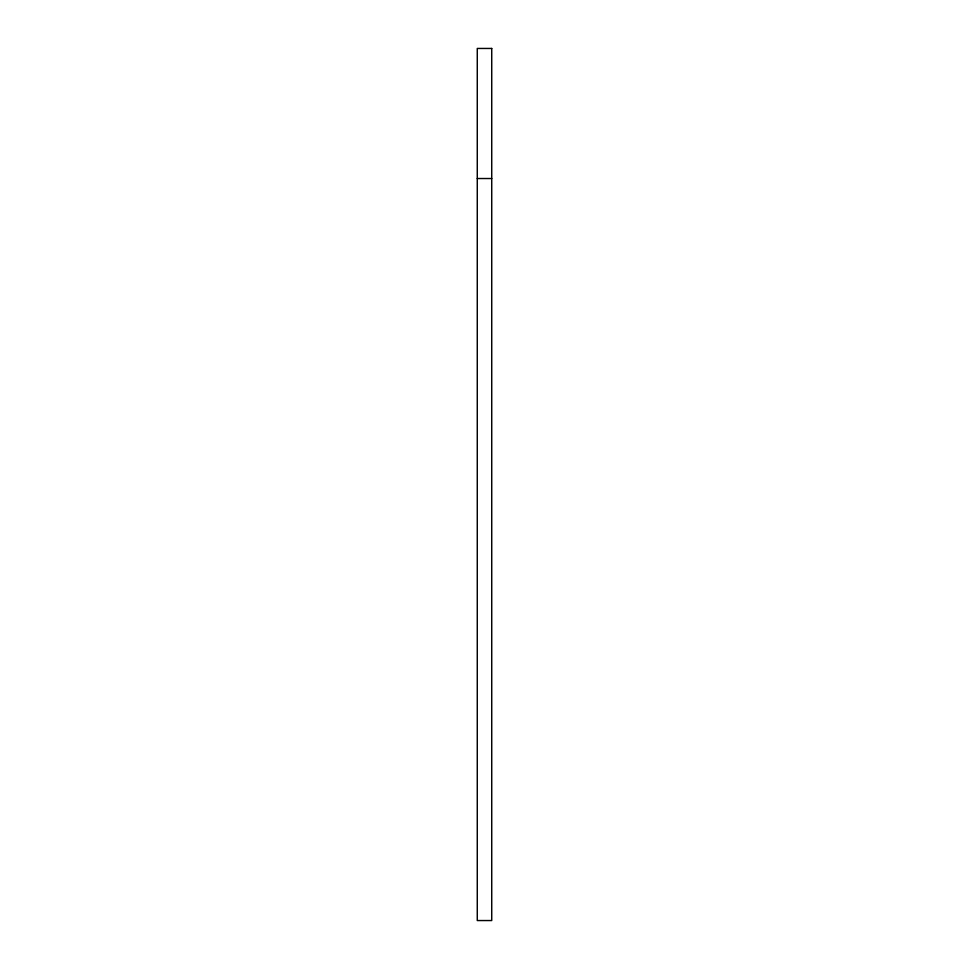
<?xml version="1.0" encoding="UTF-8"?>
<svg xmlns="http://www.w3.org/2000/svg" width="969" height="969" viewBox="0 0 969 969"><rect width="100%" height="100%" fill="white"/><g stroke="black" fill="none" stroke-linecap="round" stroke-linejoin="round"><path stroke-width="1.45" d="M477.269 178.526L491.731 178.526M491.731 48.45L477.269 48.45L477.269 920.55L491.731 920.55L491.731 48.45"/></g></svg>
